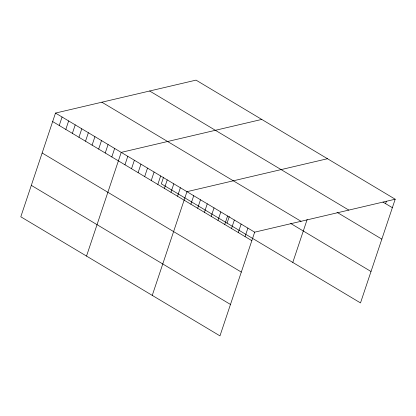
<?xml version="1.0" encoding="UTF-8"?>
<svg xmlns="http://www.w3.org/2000/svg" width="416" height="416" viewBox="0 0 416 416"><rect width="100%" height="100%" fill="white"/><g stroke="black" fill="none" stroke-linecap="round" stroke-linejoin="round"><path stroke-width="0.62" d="M395.2 199.217L196.035 80.127L55.5 113.079L20.8 216.783L219.965 335.873L254.665 232.17L395.2 199.217L360.5 302.921L161.335 183.83L163.561 177.185M59.233 125.497L62.072 117.01M65.806 129.428L68.645 120.942M72.379 133.359L75.218 124.868M78.952 137.285L81.791 128.799M85.519 141.216L88.364 132.73M92.092 145.148L94.936 136.661M98.665 149.079L101.504 140.587M105.238 153.005L108.077 144.518M111.81 156.936L114.65 148.45M86.523 256.084L121.222 152.381L261.758 119.423M124.956 164.798L127.795 156.307M131.529 168.724L134.368 160.238M138.102 172.656L140.941 164.169M144.674 176.587L147.514 168.1M151.247 180.518L154.086 172.026M157.82 184.444L160.659 175.958M164.393 188.375L167.232 179.889M170.966 192.306L173.805 183.82M177.533 196.238L180.378 187.746M152.251 295.386L186.95 191.677L327.486 158.725M190.882 204.214L193.721 195.728M197.652 208.265L200.491 199.779M204.422 212.311L207.262 203.824M211.193 216.362L214.032 207.875M217.968 220.412L220.808 211.926M224.739 224.458L227.578 215.972M227.058 223.132L229.284 216.481M231.509 228.509L234.348 220.022M238.28 232.56L241.119 224.073M245.05 236.605L247.894 228.119M292.786 262.428L307.169 219.445M385.59 203.653L386.402 201.23M382.985 202.098L392.361 207.704M149.661 91L348.821 210.09M337.048 212.337L381.846 239.122M101.878 102.206L301.038 221.296M290.701 223.475L371.015 271.497M55.5 113.079L254.665 232.17M52.66 121.566L251.826 240.656M42.146 152.989L241.311 272.08M31.314 185.364L230.48 304.455"/></g></svg>
